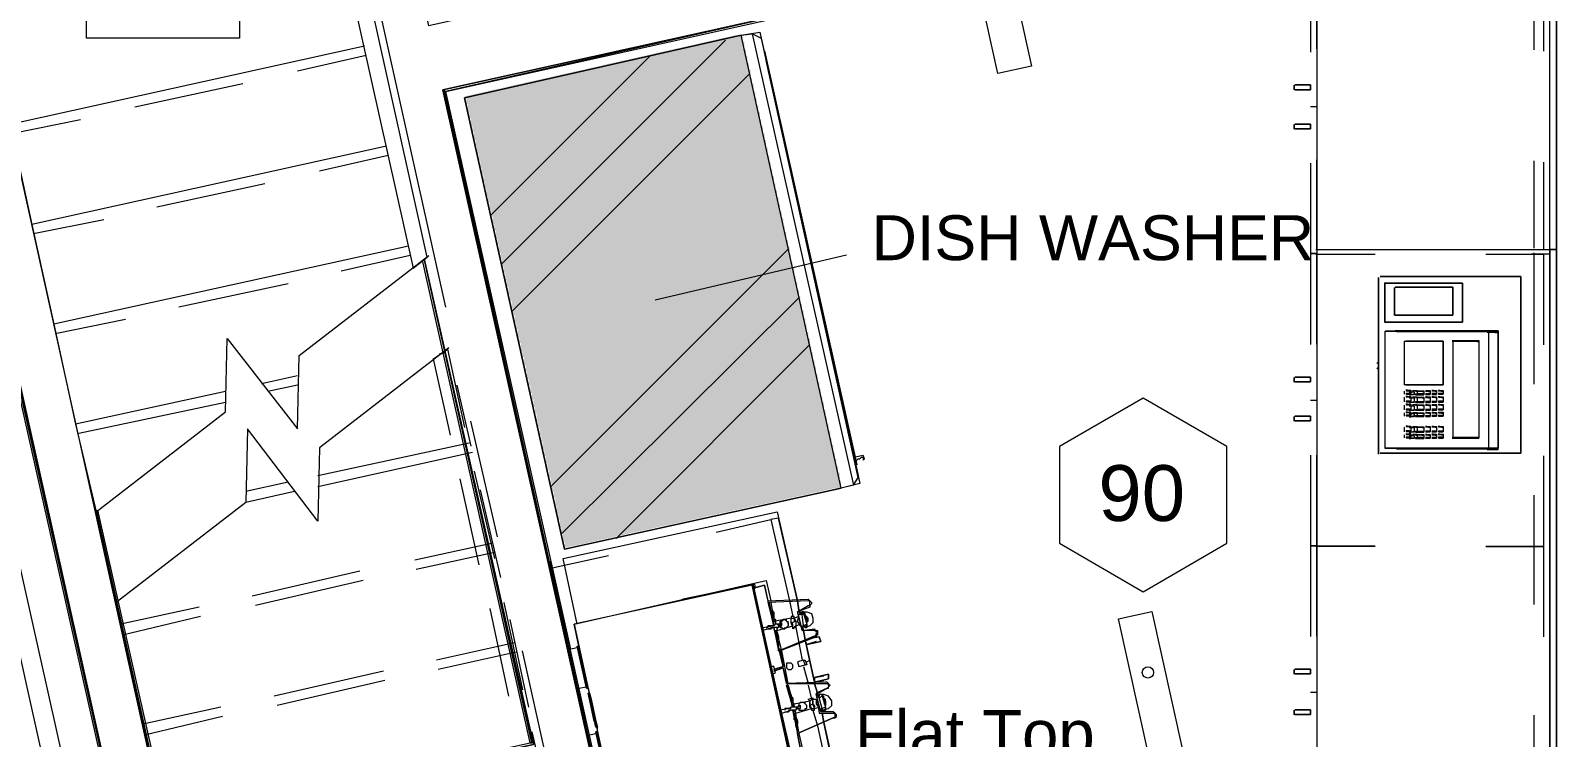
# Model space of a CAD drawing. Header units: inches. Extents: x 0.9 to 36.3, y 0.7 to 23.3.
# Drawn here: x 25.962 to 27.59, y 12.744 to 13.498 of the extents above; entities that cross this region are included whole.
import ezdxf

# ---------------------------------------------------------------- set-up
doc = ezdxf.new("R2010")
doc.units = ezdxf.units.IN
doc.linetypes.add('CENTER', pattern=[50.8, 31.75, -6.35, 6.35, -6.35])
for name, color, linetype, lineweight, true_color in [('Blocks', 7, 'Continuous', 5, 0x9a9c7f), ('Boarder for name', 7, 'Continuous', 5, 0x777777), ('Doors', 7, 'Continuous', 5, 0xf2db9c), ('Lights', 7, 'Continuous', 15, 0xff0a0a), ('Numbering Lights', 1, 'Continuous', 15, 0xff0000), ('PDF_Geometry', 7, 'Continuous', 9, 0x777777)]:
    doc.layers.add(name, color=color, linetype=linetype, lineweight=lineweight, true_color=true_color)
doc.styles.get("Standard").update_dxf_attribs({"font": 'arial.ttf'})

msp = doc.modelspace()

# ---------------------------------------------------------------- hatches: boundary and pattern name
at = {"layer": 'Blocks', "linetype": 'ByBlock', "transparency": 33554457}
msp.add_hatch(color=256, dxfattribs=at).paths.add_polyline_path([(26.8206, 13.0095), (26.8272, 13.0095), (26.8272, 13.0178), (26.8256, 13.0178), (26.8256, 13.0261), (26.8239, 13.0261), (26.8239, 13.0328), (26.8222, 13.0328), (26.8222, 13.0411), (26.8206, 13.0411), (26.8206, 13.0478), (26.8189, 13.0478), (26.8189, 13.0561), (26.8172, 13.0561), (26.8172, 13.0628), (26.8156, 13.0628), (26.8156, 13.0711), (26.8139, 13.0711), (26.8139, 13.0778), (26.8122, 13.0778), (26.8122, 13.0861), (26.8106, 13.0861), (26.8106, 13.0928), (26.8089, 13.0928), (26.8089, 13.1011), (26.8072, 13.1011), (26.8072, 13.1078), (26.8056, 13.1078), (26.8056, 13.1161), (26.8039, 13.1161), (26.8039, 13.1228), (26.8022, 13.1228), (26.8022, 13.1311), (26.8006, 13.1311), (26.8006, 13.1395), (26.7989, 13.1395), (26.7989, 13.1461), (26.7972, 13.1461), (26.7972, 13.1545), (26.7956, 13.1545), (26.7956, 13.1611), (26.7939, 13.1611), (26.7939, 13.1695), (26.7922, 13.1695), (26.7922, 13.1761), (26.7906, 13.1761), (26.7906, 13.1845), (26.7889, 13.1845), (26.7889, 13.1911), (26.7872, 13.1911), (26.7872, 13.1995), (26.7856, 13.1995), (26.7856, 13.2061), (26.7839, 13.2061), (26.7839, 13.2145), (26.7822, 13.2145), (26.7822, 13.2211), (26.7806, 13.2211), (26.7806, 13.2295), (26.7789, 13.2295), (26.7789, 13.2361), (26.7772, 13.2361), (26.7772, 13.2445), (26.7756, 13.2445), (26.7756, 13.2511), (26.7739, 13.2511), (26.7739, 13.2595), (26.7722, 13.2595), (26.7722, 13.2678), (26.7706, 13.2678), (26.7706, 13.2745), (26.7689, 13.2745), (26.7689, 13.2828), (26.7672, 13.2828), (26.7672, 13.2895), (26.7656, 13.2895), (26.7656, 13.2978), (26.7639, 13.2978), (26.7639, 13.3045), (26.7622, 13.3045), (26.7622, 13.3128), (26.7606, 13.3128), (26.7606, 13.3195), (26.7589, 13.3195), (26.7589, 13.3278), (26.7572, 13.3278), (26.7572, 13.3345), (26.7556, 13.3345), (26.7556, 13.3428), (26.7539, 13.3428), (26.7539, 13.3495), (26.7522, 13.3495), (26.7522, 13.3578), (26.7506, 13.3578), (26.7506, 13.3645), (26.7489, 13.3645), (26.7489, 13.3728), (26.7472, 13.3728), (26.7472, 13.3811), (26.7456, 13.3811), (26.7456, 13.3878), (26.7439, 13.3878), (26.7439, 13.3961), (26.7422, 13.3961), (26.7422, 13.4028), (26.7406, 13.4028), (26.7406, 13.4111), (26.7389, 13.4111), (26.7389, 13.4178), (26.7372, 13.4178), (26.7372, 13.4261), (26.7356, 13.4261), (26.7356, 13.4328), (26.7339, 13.4328), (26.7339, 13.4411), (26.7322, 13.4411), (26.7322, 13.4478), (26.7306, 13.4478), (26.7306, 13.4561), (26.7289, 13.4561), (26.7289, 13.4628), (26.7272, 13.4628), (26.7272, 13.4711), (26.7256, 13.4711), (26.7256, 13.4778), (26.7239, 13.4778), (26.7239, 13.4861), (26.7222, 13.4861), (26.7222, 13.4928), (26.7139, 13.4928), (26.7072, 13.4911), (26.6989, 13.4895), (26.6922, 13.4878), (26.6839, 13.4861), (26.6706, 13.4828), (26.6622, 13.4811), (26.6556, 13.4795), (26.6472, 13.4778), (26.6406, 13.4761), (26.6322, 13.4745), (26.6189, 13.4711), (26.6106, 13.4695), (26.6039, 13.4678), (26.5956, 13.4661), (26.5889, 13.4645), (26.5806, 13.4628), (26.5673, 13.4595), (26.5589, 13.4578), (26.5523, 13.4561), (26.5439, 13.4545), (26.5373, 13.4528), (26.5289, 13.4511), (26.5156, 13.4478), (26.5073, 13.4461), (26.5006, 13.4445), (26.4923, 13.4428), (26.4856, 13.4411), (26.4773, 13.4395), (26.4639, 13.4361), (26.4556, 13.4345), (26.4489, 13.4328), (26.4406, 13.4311), (26.4339, 13.4295), (26.4256, 13.4278), (26.4273, 13.4261), (26.4273, 13.4195), (26.4289, 13.4195), (26.4289, 13.4111), (26.4306, 13.4111), (26.4306, 13.4045), (26.4323, 13.4045), (26.4323, 13.3961), (26.4339, 13.3961), (26.4339, 13.3895), (26.4356, 13.3895), (26.4356, 13.3811), (26.4373, 13.3811), (26.4373, 13.3745), (26.4389, 13.3745), (26.4389, 13.3661), (26.4406, 13.3661), (26.4406, 13.3595), (26.4423, 13.3595), (26.4423, 13.3511), (26.4439, 13.3511), (26.4439, 13.3445), (26.4456, 13.3445), (26.4456, 13.3361), (26.4473, 13.3361), (26.4473, 13.3295), (26.4489, 13.3295), (26.4489, 13.3211), (26.4506, 13.3211), (26.4506, 13.3145), (26.4523, 13.3145), (26.4523, 13.3061), (26.4539, 13.3061), (26.4539, 13.2995), (26.4556, 13.2995), (26.4556, 13.2911), (26.4573, 13.2911), (26.4573, 13.2845), (26.4589, 13.2845), (26.4589, 13.2761), (26.4606, 13.2761), (26.4606, 13.2695), (26.4623, 13.2695), (26.4623, 13.2611), (26.4639, 13.2611), (26.4639, 13.2545), (26.4656, 13.2545), (26.4656, 13.2461), (26.4673, 13.2461), (26.4673, 13.2395), (26.4689, 13.2395), (26.4689, 13.2311), (26.4706, 13.2311), (26.4706, 13.2245), (26.4723, 13.2245), (26.4723, 13.2161), (26.4739, 13.2161), (26.4739, 13.2095), (26.4756, 13.2095), (26.4756, 13.2011), (26.4773, 13.2011), (26.4773, 13.1945), (26.4789, 13.1945), (26.4789, 13.1861), (26.4806, 13.1861), (26.4806, 13.1795), (26.4823, 13.1795), (26.4823, 13.1711), (26.4839, 13.1711), (26.4839, 13.1645), (26.4856, 13.1645), (26.4856, 13.1561), (26.4873, 13.1561), (26.4873, 13.1495), (26.4889, 13.1495), (26.4889, 13.1411), (26.4906, 13.1411), (26.4906, 13.1345), (26.4923, 13.1345), (26.4923, 13.1261), (26.4939, 13.1261), (26.4939, 13.1195), (26.4956, 13.1195), (26.4956, 13.1111), (26.4973, 13.1111), (26.4973, 13.1045), (26.4989, 13.1045), (26.4989, 13.0961), (26.5006, 13.0961), (26.5006, 13.0895), (26.5023, 13.0895), (26.5023, 13.0811), (26.5039, 13.0811), (26.5039, 13.0745), (26.5056, 13.0745), (26.5056, 13.0661), (26.5073, 13.0661), (26.5073, 13.0595), (26.5089, 13.0595), (26.5089, 13.0511), (26.5106, 13.0511), (26.5106, 13.0445), (26.5123, 13.0445), (26.5123, 13.0361), (26.5139, 13.0361), (26.5139, 13.0295), (26.5156, 13.0295), (26.5156, 13.0211), (26.5173, 13.0211), (26.5173, 13.0145), (26.5189, 13.0145), (26.5189, 13.0061), (26.5206, 13.0061), (26.5206, 12.9995), (26.5223, 12.9995), (26.5223, 12.9911), (26.5239, 12.9911), (26.5239, 12.9828), (26.5256, 12.9828), (26.5256, 12.9761), (26.5273, 12.9761), (26.5273, 12.9678), (26.5289, 12.9678), (26.5289, 12.9611), (26.5306, 12.9611), (26.5306, 12.9528), (26.5323, 12.9528), (26.5323, 12.9461), (26.5489, 12.9495), (26.5556, 12.9511), (26.5639, 12.9528), (26.5706, 12.9545), (26.5789, 12.9561), (26.5856, 12.9578), (26.5939, 12.9595), (26.6006, 12.9611), (26.6089, 12.9628), (26.6156, 12.9645), (26.6239, 12.9661), (26.6306, 12.9678), (26.6472, 12.9711), (26.6539, 12.9728), (26.6622, 12.9745), (26.6689, 12.9761), (26.6772, 12.9778), (26.6839, 12.9795), (26.6922, 12.9811), (26.6989, 12.9828), (26.7072, 12.9845), (26.7139, 12.9861), (26.7222, 12.9878), (26.7289, 12.9895), (26.7456, 12.9928), (26.7522, 12.9945), (26.7606, 12.9961), (26.7672, 12.9978), (26.7756, 12.9995), (26.7822, 13.0011), (26.7906, 13.0028), (26.7972, 13.0045), (26.8056, 13.0061), (26.8122, 13.0078)])

# ---------------------------------------------------------------- linework, layer by layer
at = {"layer": 'Blocks', "linetype": 'CENTER', "ltscale": 0.01}
msp.add_line((26.8331, 13.2583), (26.629, 13.2101), dxfattribs=at)
at = {"layer": 'Blocks', "linetype": 'ByBlock'}
for points in [[(26.8422, 13.0378), (26.8472, 13.0145), (26.8272, 13.0095), (26.5323, 12.9445), (26.4256, 13.4261), (26.7206, 13.4928), (26.7406, 13.4961), (26.8422, 13.0428)], [(26.8406, 13.0128), (26.8272, 13.0095), (26.7206, 13.4928), (26.7322, 13.4945), (26.8406, 13.0128), (26.8456, 13.0211), (26.7422, 13.4895), (26.7322, 13.4945)], [(26.7456, 13.4761), (26.8439, 13.0345)], [(26.7939, 13.2561), (26.8406, 13.0445), (26.7472, 13.4661), (26.8406, 13.0445), (26.7472, 13.4661)], [(26.7922, 13.2628), (26.8422, 13.0361)], [(27.4903, 13.1868), (27.4903, 13.2285)], [(27.4903, 13.2285), (27.4903, 13.1868)], [(27.4903, 13.1868), (27.407, 13.1868)], [(27.407, 13.1868), (27.4903, 13.1868)], [(27.4074, 13.177), (27.4074, 13.052)], [(27.4078, 13.1773), (27.5179, 13.1773), (27.5179, 13.0523), (27.4078, 13.0523)], [(27.5183, 13.1774), (27.5283, 13.1774), (27.4183, 13.1774), (27.5283, 13.1774), (27.5283, 13.0524), (27.4183, 13.0524), (27.5283, 13.0524), (27.5183, 13.0524)], [(27.5179, 13.1765), (27.4197, 13.1765)], [(27.5249, 13.1758), (27.5283, 13.1758), (27.5166, 13.1758)], [(27.5283, 13.1774), (27.5283, 13.0524)], [(27.5283, 13.0509), (27.5283, 13.1758)], [(27.4279, 13.1665), (27.4696, 13.1665), (27.4296, 13.1665)], [(27.4281, 13.1665), (27.4281, 13.1199)], [(27.4696, 13.1665), (27.4696, 13.1665)], [(27.4792, 13.1671), (27.5075, 13.1671), (27.5075, 13.0638), (27.4792, 13.0638)], [(27.5059, 13.1663), (27.5075, 13.1663), (27.4792, 13.1663)], [(27.4799, 13.1674), (27.4799, 13.0641)], [(27.5075, 13.1663), (27.5075, 13.063)], [(27.3988, 13.1428), (27.4005, 13.1444), (27.4005, 13.1428), (27.4005, 13.1377), (27.4005, 13.1361)], [(27.4005, 13.1444), (27.4005, 13.1428), (27.4005, 13.1377), (27.4005, 13.1361), (27.3988, 13.1377)], [(27.4005, 13.1444), (27.4005, 13.1444)], [(27.4005, 13.1386), (27.4005, 13.1386)], [(27.4296, 13.1198), (27.4696, 13.1198), (27.4279, 13.1198)], [(27.4281, 13.1132), (27.4281, 13.1099)], [(27.4281, 13.1066), (27.4281, 13.1016)], [(27.4316, 13.1141), (27.4299, 13.1141)], [(27.4299, 13.1107), (27.4316, 13.1107)], [(27.4316, 13.1074), (27.4299, 13.1074)], [(27.43, 13.1141), (27.435, 13.1141), (27.435, 13.1108), (27.43, 13.1108)], [(27.4333, 13.1133), (27.435, 13.1133), (27.43, 13.1133)], [(27.43, 13.11), (27.435, 13.11), (27.4333, 13.11)], [(27.43, 13.1075), (27.435, 13.1075), (27.435, 13.1025), (27.43, 13.1025)], [(27.4333, 13.1067), (27.435, 13.1067), (27.43, 13.1067)], [(27.435, 13.1125), (27.4333, 13.1125)], [(27.4333, 13.1092), (27.435, 13.1092)], [(27.435, 13.1059), (27.4333, 13.1059)], [(27.4334, 13.1126), (27.4385, 13.1126), (27.4385, 13.1093), (27.4334, 13.1093)], [(27.4334, 13.1059), (27.4385, 13.1059), (27.4385, 13.1009), (27.4334, 13.1009)], [(27.435, 13.1133), (27.435, 13.11)], [(27.435, 13.1067), (27.435, 13.1017)], [(27.4402, 13.1134), (27.4419, 13.1134), (27.4369, 13.1134)], [(27.4369, 13.1101), (27.4419, 13.1101), (27.4402, 13.1101)], [(27.4402, 13.1068), (27.4419, 13.1068), (27.4369, 13.1068)], [(27.4419, 13.1127), (27.4402, 13.1127)], [(27.4402, 13.1093), (27.4419, 13.1093)], [(27.4419, 13.106), (27.4402, 13.106)], [(27.4419, 13.1134), (27.4419, 13.1101)], [(27.4419, 13.1068), (27.4419, 13.1018)], [(27.4421, 13.1136), (27.4488, 13.1136), (27.4488, 13.1102), (27.4421, 13.1102)], [(27.4471, 13.1128), (27.4488, 13.1128), (27.4421, 13.1128)], [(27.4421, 13.1094), (27.4488, 13.1094), (27.4471, 13.1094)], [(27.4421, 13.1069), (27.4488, 13.1069), (27.4488, 13.1019), (27.4421, 13.1019)], [(27.4471, 13.1061), (27.4488, 13.1061), (27.4421, 13.1061)], [(27.4488, 13.1128), (27.4488, 13.1094)], [(27.4488, 13.1061), (27.4488, 13.1011)], [(27.4523, 13.1136), (27.4506, 13.1136)], [(27.4506, 13.1103), (27.4523, 13.1103)], [(27.4523, 13.107), (27.4506, 13.107)], [(27.4507, 13.1137), (27.4557, 13.1137), (27.4557, 13.1103), (27.4507, 13.1103)], [(27.454, 13.1129), (27.4557, 13.1129), (27.4507, 13.1129)], [(27.4507, 13.1096), (27.4557, 13.1096), (27.454, 13.1096)], [(27.4507, 13.107), (27.4557, 13.107), (27.4557, 13.102), (27.4507, 13.102)], [(27.454, 13.1062), (27.4557, 13.1062), (27.4507, 13.1062)], [(27.4557, 13.1129), (27.4557, 13.1096)], [(27.4557, 13.1062), (27.4557, 13.1012)], [(27.4592, 13.1137), (27.4575, 13.1137)], [(27.4575, 13.1104), (27.4592, 13.1104)], [(27.4592, 13.1071), (27.4575, 13.1071)], [(27.4576, 13.1138), (27.4626, 13.1138), (27.4626, 13.1105), (27.4576, 13.1105)], [(27.461, 13.113), (27.4626, 13.113), (27.4576, 13.113)], [(27.4576, 13.1097), (27.4626, 13.1097), (27.461, 13.1097)], [(27.4576, 13.1071), (27.4626, 13.1071), (27.4626, 13.1021), (27.4576, 13.1021)], [(27.461, 13.1063), (27.4626, 13.1063), (27.4576, 13.1063)], [(27.4626, 13.113), (27.4626, 13.1097)], [(27.4626, 13.1063), (27.4626, 13.1013)], [(27.4661, 13.1139), (27.4644, 13.1139)], [(27.4644, 13.1105), (27.4661, 13.1105)], [(27.4661, 13.1072), (27.4644, 13.1072)], [(27.4645, 13.1139), (27.4696, 13.1139), (27.4696, 13.1106), (27.4645, 13.1106)], [(27.4679, 13.1131), (27.4696, 13.1131), (27.4645, 13.1131)], [(27.4645, 13.1098), (27.4696, 13.1098), (27.4679, 13.1098)], [(27.4645, 13.1072), (27.4696, 13.1072), (27.4696, 13.1023), (27.4645, 13.1023)], [(27.4679, 13.1064), (27.4696, 13.1064), (27.4645, 13.1064)], [(27.4696, 13.1198), (27.4696, 13.1198)], [(27.4696, 13.1131), (27.4696, 13.1098)], [(27.4696, 13.1064), (27.4696, 13.1015)], [(27.4281, 13.0982), (27.4281, 13.0932)], [(27.4281, 13.0899), (27.4281, 13.0866)], [(27.4299, 13.1024), (27.4316, 13.1024)], [(27.4316, 13.0991), (27.4299, 13.0991)], [(27.4299, 13.0941), (27.4316, 13.0941)], [(27.4316, 13.0907), (27.4299, 13.0907)], [(27.43, 13.1017), (27.435, 13.1017), (27.4333, 13.1017)], [(27.43, 13.0991), (27.435, 13.0991), (27.435, 13.0941), (27.43, 13.0941)], [(27.4333, 13.0983), (27.435, 13.0983), (27.43, 13.0983)], [(27.43, 13.0933), (27.435, 13.0933), (27.4333, 13.0933)], [(27.43, 13.0908), (27.435, 13.0908), (27.435, 13.0875), (27.43, 13.0875)], [(27.4333, 13.09), (27.435, 13.09), (27.43, 13.09)], [(27.4333, 13.1009), (27.435, 13.1009)], [(27.435, 13.0975), (27.4333, 13.0975)], [(27.4333, 13.0925), (27.435, 13.0925)], [(27.4334, 13.0976), (27.4385, 13.0976), (27.4385, 13.0926), (27.4334, 13.0926)], [(27.4334, 13.0893), (27.4385, 13.0893), (27.4385, 13.0859), (27.4334, 13.0859)], [(27.435, 13.0983), (27.435, 13.0933)], [(27.435, 13.09), (27.435, 13.0867)], [(27.4369, 13.1018), (27.4419, 13.1018), (27.4402, 13.1018)], [(27.4402, 13.0984), (27.4419, 13.0984), (27.4369, 13.0984)], [(27.4369, 13.0934), (27.4419, 13.0934), (27.4402, 13.0934)], [(27.4402, 13.0901), (27.4419, 13.0901), (27.4369, 13.0901)], [(27.4402, 13.101), (27.4419, 13.101)], [(27.4419, 13.0977), (27.4402, 13.0977)], [(27.4402, 13.0927), (27.4419, 13.0927)], [(27.4419, 13.0893), (27.4402, 13.0893)], [(27.4419, 13.0984), (27.4419, 13.0934)], [(27.4419, 13.0901), (27.4419, 13.0868)], [(27.4421, 13.1011), (27.4488, 13.1011), (27.4471, 13.1011)], [(27.4421, 13.0986), (27.4488, 13.0986), (27.4488, 13.0936), (27.4421, 13.0936)], [(27.4471, 13.0978), (27.4488, 13.0978), (27.4421, 13.0978)], [(27.4421, 13.0928), (27.4488, 13.0928), (27.4471, 13.0928)], [(27.4421, 13.0902), (27.4488, 13.0902), (27.4488, 13.0869), (27.4421, 13.0869)], [(27.4471, 13.0894), (27.4488, 13.0894), (27.4421, 13.0894)], [(27.4488, 13.0978), (27.4488, 13.0928)], [(27.4488, 13.0894), (27.4488, 13.0861)], [(27.4506, 13.102), (27.4523, 13.102)], [(27.4523, 13.0986), (27.4506, 13.0986)], [(27.4506, 13.0936), (27.4523, 13.0936)], [(27.4523, 13.0903), (27.4506, 13.0903)], [(27.4507, 13.1012), (27.4557, 13.1012), (27.454, 13.1012)], [(27.4507, 13.0987), (27.4557, 13.0987), (27.4557, 13.0937), (27.4507, 13.0937)], [(27.454, 13.0979), (27.4557, 13.0979), (27.4507, 13.0979)], [(27.4507, 13.0929), (27.4557, 13.0929), (27.454, 13.0929)], [(27.4507, 13.0904), (27.4557, 13.0904), (27.4557, 13.087), (27.4507, 13.087)], [(27.454, 13.0896), (27.4557, 13.0896), (27.4507, 13.0896)], [(27.4557, 13.0979), (27.4557, 13.0929)], [(27.4557, 13.0896), (27.4557, 13.0862)], [(27.4575, 13.1021), (27.4592, 13.1021)], [(27.4592, 13.0987), (27.4575, 13.0987)], [(27.4575, 13.0937), (27.4592, 13.0937)], [(27.4592, 13.0904), (27.4575, 13.0904)], [(27.4576, 13.1013), (27.4626, 13.1013), (27.461, 13.1013)], [(27.4576, 13.0988), (27.4626, 13.0988), (27.4626, 13.0938), (27.4576, 13.0938)], [(27.461, 13.098), (27.4626, 13.098), (27.4576, 13.098)], [(27.4576, 13.093), (27.4626, 13.093), (27.461, 13.093)], [(27.4576, 13.0905), (27.4626, 13.0905), (27.4626, 13.0871), (27.4576, 13.0871)], [(27.461, 13.0897), (27.4626, 13.0897), (27.4576, 13.0897)], [(27.4626, 13.098), (27.4626, 13.093)], [(27.4626, 13.0897), (27.4626, 13.0863)], [(27.4644, 13.1022), (27.4661, 13.1022)], [(27.4661, 13.0989), (27.4644, 13.0989)], [(27.4644, 13.0939), (27.4661, 13.0939)], [(27.4661, 13.0905), (27.4644, 13.0905)], [(27.4645, 13.1015), (27.4696, 13.1015), (27.4679, 13.1015)], [(27.4645, 13.0989), (27.4696, 13.0989), (27.4696, 13.0939), (27.4645, 13.0939)], [(27.4679, 13.0981), (27.4696, 13.0981), (27.4645, 13.0981)], [(27.4645, 13.0931), (27.4696, 13.0931), (27.4679, 13.0931)], [(27.4645, 13.0906), (27.4696, 13.0906), (27.4696, 13.0873), (27.4645, 13.0873)], [(27.4679, 13.0898), (27.4696, 13.0898), (27.4645, 13.0898)], [(27.4696, 13.0981), (27.4696, 13.0931)], [(27.4696, 13.0898), (27.4696, 13.0865)], [(27.4281, 13.0749), (27.4281, 13.0699)], [(27.4299, 13.0874), (27.4316, 13.0874)], [(27.4316, 13.0757), (27.4299, 13.0757)], [(27.43, 13.0867), (27.435, 13.0867), (27.4333, 13.0867)], [(27.43, 13.0758), (27.435, 13.0758), (27.435, 13.0708), (27.43, 13.0708)], [(27.4333, 13.075), (27.435, 13.075), (27.43, 13.075)], [(27.435, 13.0892), (27.4333, 13.0892)], [(27.4333, 13.0859), (27.435, 13.0859)], [(27.435, 13.0742), (27.4333, 13.0742)], [(27.4334, 13.0743), (27.4385, 13.0743), (27.4385, 13.0693), (27.4334, 13.0693)], [(27.435, 13.075), (27.435, 13.07)], [(27.4369, 13.0868), (27.4419, 13.0868), (27.4402, 13.0868)], [(27.4402, 13.0751), (27.4419, 13.0751), (27.4369, 13.0751)], [(27.4402, 13.086), (27.4419, 13.086)], [(27.4419, 13.0743), (27.4402, 13.0743)], [(27.4419, 13.0751), (27.4419, 13.0701)], [(27.4421, 13.0861), (27.4488, 13.0861), (27.4471, 13.0861)], [(27.4421, 13.0752), (27.4488, 13.0752), (27.4488, 13.0702), (27.4421, 13.0702)], [(27.4471, 13.0744), (27.4488, 13.0744), (27.4421, 13.0744)], [(27.4488, 13.0744), (27.4488, 13.0694)], [(27.4506, 13.087), (27.4523, 13.087)], [(27.4523, 13.0753), (27.4506, 13.0753)], [(27.4507, 13.0862), (27.4557, 13.0862), (27.454, 13.0862)], [(27.4507, 13.0753), (27.4557, 13.0753), (27.4557, 13.0703), (27.4507, 13.0703)], [(27.454, 13.0746), (27.4557, 13.0746), (27.4507, 13.0746)], [(27.4557, 13.0746), (27.4557, 13.0696)], [(27.4575, 13.0871), (27.4592, 13.0871)], [(27.4592, 13.0754), (27.4575, 13.0754)], [(27.4576, 13.0863), (27.4626, 13.0863), (27.461, 13.0863)], [(27.4576, 13.0755), (27.4626, 13.0755), (27.4626, 13.0705), (27.4576, 13.0705)], [(27.461, 13.0747), (27.4626, 13.0747), (27.4576, 13.0747)], [(27.4626, 13.0747), (27.4626, 13.0697)], [(27.4644, 13.0872), (27.4661, 13.0872)], [(27.4661, 13.0755), (27.4644, 13.0755)], [(27.4645, 13.0865), (27.4696, 13.0865), (27.4679, 13.0865)], [(27.4645, 13.0756), (27.4696, 13.0756), (27.4696, 13.0706), (27.4645, 13.0706)], [(27.4679, 13.0748), (27.4696, 13.0748), (27.4645, 13.0748)], [(27.4696, 13.0748), (27.4696, 13.0698)], [(27.4281, 13.0666), (27.4281, 13.0632)], [(27.4299, 13.0707), (27.4316, 13.0707)], [(27.4316, 13.0674), (27.4299, 13.0674)], [(27.4299, 13.0641), (27.4316, 13.0641)], [(27.43, 13.07), (27.435, 13.07), (27.4333, 13.07)], [(27.43, 13.0675), (27.435, 13.0675), (27.435, 13.0641), (27.43, 13.0641)], [(27.4333, 13.0667), (27.435, 13.0667), (27.43, 13.0667)], [(27.43, 13.0633), (27.435, 13.0633), (27.4333, 13.0633)], [(27.4333, 13.0692), (27.435, 13.0692)], [(27.435, 13.0659), (27.4333, 13.0659)], [(27.4333, 13.0625), (27.435, 13.0625)], [(27.4334, 13.0659), (27.4385, 13.0659), (27.4385, 13.0626), (27.4334, 13.0626)], [(27.435, 13.0667), (27.435, 13.0633)], [(27.4369, 13.0701), (27.4419, 13.0701), (27.4402, 13.0701)], [(27.4402, 13.0668), (27.4419, 13.0668), (27.4369, 13.0668)], [(27.4369, 13.0634), (27.4419, 13.0634), (27.4402, 13.0634)], [(27.4402, 13.0693), (27.4419, 13.0693)], [(27.4419, 13.066), (27.4402, 13.066)], [(27.4402, 13.0627), (27.4419, 13.0627)], [(27.4419, 13.0668), (27.4419, 13.0634)], [(27.4421, 13.0694), (27.4488, 13.0694), (27.4471, 13.0694)], [(27.4421, 13.0669), (27.4488, 13.0669), (27.4488, 13.0636), (27.4421, 13.0636)], [(27.4471, 13.0661), (27.4488, 13.0661), (27.4421, 13.0661)], [(27.4421, 13.0628), (27.4488, 13.0628), (27.4471, 13.0628)], [(27.4488, 13.0661), (27.4488, 13.0628)], [(27.4506, 13.0703), (27.4523, 13.0703)], [(27.4523, 13.067), (27.4506, 13.067)], [(27.4506, 13.0636), (27.4523, 13.0636)], [(27.4507, 13.0696), (27.4557, 13.0696), (27.454, 13.0696)], [(27.4507, 13.067), (27.4557, 13.067), (27.4557, 13.0637), (27.4507, 13.0637)], [(27.454, 13.0662), (27.4557, 13.0662), (27.4507, 13.0662)], [(27.4507, 13.0629), (27.4557, 13.0629), (27.454, 13.0629)], [(27.4557, 13.0662), (27.4557, 13.0629)], [(27.4575, 13.0704), (27.4592, 13.0704)], [(27.4592, 13.0671), (27.4575, 13.0671)], [(27.4575, 13.0637), (27.4592, 13.0637)], [(27.4576, 13.0697), (27.4626, 13.0697), (27.461, 13.0697)], [(27.4576, 13.0671), (27.4626, 13.0671), (27.4626, 13.0638), (27.4576, 13.0638)], [(27.461, 13.0663), (27.4626, 13.0663), (27.4576, 13.0663)], [(27.4576, 13.063), (27.4626, 13.063), (27.461, 13.063)], [(27.4626, 13.0663), (27.4626, 13.063)], [(27.4644, 13.0705), (27.4661, 13.0705)], [(27.4661, 13.0672), (27.4644, 13.0672)], [(27.4644, 13.0639), (27.4661, 13.0639)], [(27.4645, 13.0698), (27.4696, 13.0698), (27.4679, 13.0698)], [(27.4645, 13.0672), (27.4696, 13.0672), (27.4696, 13.0639), (27.4645, 13.0639)], [(27.4679, 13.0665), (27.4696, 13.0665), (27.4645, 13.0665)], [(27.4645, 13.0631), (27.4696, 13.0631), (27.4679, 13.0631)], [(27.4696, 13.0665), (27.4696, 13.0631)], [(27.4792, 13.063), (27.5075, 13.063), (27.5059, 13.063)], [(27.4078, 13.0522), (27.4177, 13.0522)], [(27.4178, 13.0522), (27.4212, 13.0522)], [(27.4197, 13.0515), (27.5179, 13.0515)], [(27.5166, 13.0509), (27.5283, 13.0509), (27.5249, 13.0509)]]:
    msp.add_lwpolyline(points, dxfattribs=at)
for points in [[(26.4256, 13.4261), (26.5323, 12.9445), (26.8272, 13.0095), (26.7206, 13.4928)], [(27.4005, 13.0461), (27.4005, 13.2344)], [(27.4005, 13.0544), (27.4005, 13.2261)], [(27.4025, 13.2354), (27.5525, 13.2354)], [(27.4903, 13.2285), (27.407, 13.2285)], [(27.4903, 13.2285), (27.407, 13.2285)], [(27.4074, 13.187), (27.4074, 13.2287)], [(27.4074, 13.187), (27.4074, 13.2287)], [(27.4177, 13.1939), (27.4177, 13.2238)], [(27.4799, 13.2241), (27.4182, 13.2241)], [(27.4799, 13.1941), (27.4799, 13.2241)], [(27.4903, 13.1868), (27.4903, 13.2285)], [(27.5525, 13.047), (27.5525, 13.2354)], [(27.4799, 13.1941), (27.4182, 13.1941)], [(27.4903, 13.1868), (27.407, 13.1868)], [(27.4696, 13.1198), (27.4696, 13.1665)], [(27.4005, 13.1435), (27.4005, 13.1419), (27.4005, 13.1402), (27.4005, 13.1386), (27.4005, 13.1402), (27.4005, 13.1419)], [(26.8506, 13.0395), (26.8522, 13.0411), (26.8506, 13.0445), (26.8422, 13.0428), (26.8422, 13.0378), (26.8439, 13.0395), (26.8456, 13.0411), (26.8472, 13.0411), (26.8489, 13.0428), (26.8506, 13.0428)], [(27.4025, 13.047), (27.5525, 13.047)]]:
    msp.add_lwpolyline(points, close=True, dxfattribs=at)
at = {"layer": 'Boarder for name', "linetype": 'ByBlock'}
msp.add_lwpolyline([(26.022, 13.6031), (26.1853, 13.6031), (26.1853, 13.4897), (26.022, 13.4897)], close=True, dxfattribs=at)
at = {"layer": 'Doors', "linetype": 'ByBlock'}
msp.add_lwpolyline([(25.9973, 12.6245), (25.9156, 12.9911), (25.9356, 12.9945), (26.0173, 12.6295)], close=True, dxfattribs=at)
at = {"layer": 'Lights', "linetype": 'ByBlock'}
for points in [[(26.9946, 13.452), (26.8867, 13.9402), (26.9223, 13.9481), (27.0302, 13.4599)], [(27.2312, 12.3819), (27.1233, 12.8701), (27.1589, 12.878), (27.2668, 12.3898)]]:
    msp.add_lwpolyline(points, close=True, dxfattribs=at)
msp.add_circle((27.1546, 12.813), 0.006, dxfattribs=at)
at = {"layer": 'Numbering Lights', "linetype": 'ByBlock', "ltscale": 0.001}
msp.add_lwpolyline([(27.1495, 13.1057), (27.0601, 13.054), (27.0601, 12.9508), (27.1495, 12.8992), (27.2389, 12.9508), (27.2389, 13.054)], close=True, dxfattribs=at)
at = {"layer": 'PDF_Geometry', "linetype": 'ByBlock'}
for points in [[(25.174, 13.4061), (25.1823, 13.3745), (25.469, 13.4378), (25.8606, 13.5244), (26.0589, 12.6378), (26.0173, 12.6295), (26.0289, 12.5812), (26.0689, 12.5895), (26.1789, 12.0962), (26.2273, 12.1062), (26.1173, 12.6012), (26.5139, 12.6895), (26.7322, 11.7045), (26.7856, 11.7162), (26.5606, 12.7245), (26.4023, 13.4345), (26.7639, 13.5145), (26.7489, 13.5844), (26.3873, 13.5028), (26.2039, 14.3344)], [(26.3823, 13.2545), (26.4989, 12.7361), (26.1056, 12.6495), (25.8989, 13.5844), (25.8506, 13.5728), (25.4823, 13.4911), (25.3373, 14.1411), (25.704, 14.2228), (25.684, 14.3128), (25.264, 14.2194), (25.284, 14.1294), (25.289, 14.1311), (25.434, 13.4811), (25.1706, 13.4228), (25.1723, 13.4178)], [(26.1989, 14.0144), (26.2139, 14.0178), (26.1989, 14.0144), (26.1723, 14.1361), (26.1989, 14.0144), (26.3706, 13.2445), (26.3856, 13.2561), (26.3056, 13.6178)], [(26.4056, 13.2028), (26.2973, 13.6894)], [(25.8923, 13.6111), (25.9156, 13.5045), (25.9406, 13.3978), (25.9639, 13.2911), (25.9873, 13.1845), (26.0106, 13.0778), (26.0323, 12.9845), (26.1706, 13.0911), (26.1723, 13.1695), (26.2473, 13.0728), (26.2489, 13.1511), (26.3873, 13.2578)], [(27.3279, 13.5731), (27.3279, 13.4748)], [(27.3348, 13.4783), (27.3348, 13.5733), (27.3281, 13.5733)], [(27.3348, 13.5733), (27.3348, 13.2649), (27.3348, 13.3599)], [(27.5663, 13.5723), (27.5663, 13.4773)], [(27.5766, 13.5692), (27.5766, 13.4758)], [(27.5835, 11.9227), (27.5835, 13.2643), (27.5835, 13.571)], [(27.5839, 13.5711), (27.5905, 13.5711), (27.5905, 13.2644), (27.5905, 11.9228), (27.5839, 11.9228), (27.5905, 11.9228), (27.5905, 13.2594), (27.5905, 13.5694)], [(26.5139, 12.9378), (26.4023, 13.4345), (26.4039, 13.4328), (26.7639, 13.5145), (26.4023, 13.4345)], [(26.5473, 12.8395), (26.5389, 12.8378), (26.4056, 13.4328), (26.7656, 13.5128), (26.7639, 13.5128), (26.7639, 13.5145), (26.4039, 13.4345)], [(26.3189, 13.4811), (25.9406, 13.3978)], [(26.4656, 13.2495), (26.7039, 13.4878)], [(26.3206, 13.4711), (26.2473, 13.4545)], [(26.4539, 13.3011), (26.6239, 13.4711)], [(26.4756, 13.1978), (26.7289, 13.4511)], [(26.1889, 13.4411), (26.0739, 13.4161)], [(26.4039, 13.4345), (26.5156, 12.9311), (26.4039, 13.4345)], [(27.3348, 13.4166), (27.3281, 13.4166)], [(26.0156, 13.4028), (25.9423, 13.3878)], [(26.3423, 13.3745), (25.9639, 13.2911)], [(25.8973, 13.3611), (25.9223, 13.2528), (25.9423, 13.1611), (26.0589, 12.6378), (26.0173, 12.6295), (26.0173, 12.6312), (26.0556, 12.6412), (26.0556, 12.6395), (26.0573, 12.6395), (26.0173, 12.6312)], [(26.3439, 13.3645), (26.2706, 13.3478)], [(27.3279, 13.3565), (27.3279, 13.2598), (27.3279, 13.1631)], [(27.5663, 13.359), (27.5663, 13.2656)], [(27.5766, 13.3575), (27.5766, 13.2642)], [(26.2123, 13.3345), (26.0973, 13.3095)], [(26.0406, 13.2961), (25.9656, 13.2811)], [(26.3656, 13.2678), (25.9873, 13.1845)], [(26.0323, 12.9845), (26.1056, 12.6495), (26.4989, 12.7361), (26.3823, 13.2545), (26.4973, 12.7378), (26.4956, 12.7378), (26.3806, 13.2528)], [(26.0339, 12.9861), (26.1089, 12.6528), (26.1073, 12.6512), (26.0323, 12.9861), (26.1073, 12.6512), (26.1089, 12.6528), (26.4956, 12.7378), (26.4973, 12.7378), (26.3823, 13.2545)], [(26.3673, 13.2578), (26.2939, 13.2411)], [(26.5173, 13.0111), (26.7706, 13.2645)], [(27.3336, 13.2643), (27.5835, 13.2643), (27.5835, 11.9227), (27.5835, 12.0594)], [(27.3336, 13.2594), (27.397, 13.2594)], [(27.3348, 13.2649), (27.3348, 11.8666)], [(27.3348, 13.1632), (27.3348, 13.2599)], [(27.5151, 13.2592), (27.5766, 13.2592), (27.5766, 13.1625)], [(27.5835, 13.1226), (27.5835, 13.2593), (27.5636, 13.2593)], [(27.5663, 13.2606), (27.5663, 13.1206)], [(26.2373, 13.2278), (26.1206, 13.2028)], [(26.5289, 12.9611), (26.7822, 13.2128)], [(26.0639, 13.1895), (25.9906, 13.1745)], [(27.4177, 13.1772), (27.4078, 13.1772)], [(27.4212, 13.1772), (27.4178, 13.1772)], [(25.9406, 13.1611), (26.0573, 12.6395), (26.0556, 12.6395), (26.0556, 12.6412), (25.9406, 13.1528)], [(26.4089, 13.1595), (26.2706, 13.0528), (26.2689, 12.9745), (26.1939, 13.0728), (26.1923, 12.9945), (26.0539, 12.8878), (26.0673, 12.8245)], [(26.4106, 13.0661), (26.3923, 13.1478), (26.4073, 13.1578), (26.4256, 13.0745)], [(26.4056, 13.1545), (26.3989, 13.1528)], [(26.5873, 12.9561), (26.7939, 13.1628)], [(25.9423, 13.1528), (26.0573, 12.6395)], [(26.2473, 13.1295), (26.2089, 13.1211)], [(26.1706, 13.1128), (26.0106, 13.0778)], [(26.2473, 13.1195), (26.2156, 13.1128)], [(26.4173, 13.1195), (26.4323, 13.0545)], [(26.1706, 13.1011), (26.0139, 13.0678)], [(27.3348, 13.1032), (27.3281, 13.1032)], [(26.4606, 12.9578), (26.4323, 13.0811)], [(26.4306, 13.0578), (26.2689, 13.0228)], [(26.4339, 13.0478), (26.2689, 13.0111)], [(27.3279, 13.0448), (27.3279, 12.9481), (27.3279, 12.8515)], [(27.3348, 12.8516), (27.3348, 12.9483), (27.3281, 12.9483), (27.3348, 12.9483), (27.3348, 13.0449)], [(27.5766, 13.0442), (27.5766, 12.9475), (27.5151, 12.9475), (27.5766, 12.9475), (27.5766, 12.8509)], [(26.4356, 13.0278), (26.4573, 12.9345)], [(26.2373, 13.0161), (26.1923, 13.0061)], [(26.4206, 13.0195), (26.4406, 12.9278)], [(26.2439, 13.0061), (26.1923, 12.9945)], [(26.4423, 13.0078), (26.4639, 12.9145)], [(27.5663, 13.0023), (27.5663, 12.8856)], [(27.5835, 12.886), (27.5835, 13.0043)], [(26.5456, 12.8645), (26.5306, 12.9345), (26.7589, 12.9845), (26.7806, 12.8895), (26.7822, 12.8795), (26.7839, 12.8745), (26.7822, 12.8795), (26.7806, 12.8895), (26.7606, 12.9778), (26.7522, 12.9761)], [(26.6939, 12.9628), (26.7522, 12.9761), (26.7722, 12.8895), (26.7756, 12.8728)], [(26.4556, 12.9511), (26.3723, 12.9328)], [(26.4573, 12.9411), (26.3739, 12.9228)], [(26.7789, 11.7395), (26.5156, 12.9311), (26.7806, 11.7412)], [(26.5156, 12.9311), (26.7789, 11.7429), (26.7789, 11.7412)], [(26.5156, 12.9311), (26.5173, 12.9311), (26.5156, 12.9311)], [(26.5389, 12.8378), (26.5173, 12.9311), (26.7822, 11.7429), (26.5673, 12.7045)], [(26.5189, 12.9245), (26.5789, 12.9378)], [(26.3139, 12.9211), (26.1989, 12.8945)], [(26.3173, 12.9111), (26.2023, 12.8845)], [(26.5589, 12.7911), (26.5573, 12.7961), (26.5473, 12.8411), (26.5423, 12.8645), (26.6439, 12.8878), (26.7472, 12.9111), (26.7522, 12.8895)], [(26.7339, 12.9028), (26.7356, 12.9028), (26.7356, 12.9045), (26.7356, 12.9061), (26.7339, 12.9078), (26.7322, 12.9061), (26.7306, 12.9061), (26.6589, 12.8911), (26.6556, 12.8895)], [(26.7339, 12.9061), (26.7322, 12.9061)], [(26.7522, 12.8195), (26.7339, 12.9061), (26.7339, 12.9078)], [(26.7506, 12.8878), (26.7556, 12.8628), (26.7456, 12.9061), (26.7339, 12.9028), (26.7456, 12.9061), (26.7489, 12.8895), (26.7922, 12.8911), (26.7939, 12.8895), (26.7956, 12.8878), (26.7956, 12.8861), (26.7939, 12.8845), (26.7939, 12.8828), (26.7806, 12.8778), (26.7856, 12.8578), (26.7989, 12.8595), (26.7989, 12.8578), (26.8006, 12.8578), (26.8022, 12.8578), (26.8022, 12.8561), (26.8022, 12.8545), (26.8022, 12.8528), (26.8006, 12.8528), (26.8006, 12.8511), (26.7622, 12.8361), (26.7656, 12.8195), (26.7556, 12.8161), (26.7656, 12.8195), (26.7556, 12.8611), (26.7606, 12.8361), (26.7606, 12.8378), (26.7606, 12.8361), (26.8006, 12.8528), (26.8006, 12.8545), (26.8022, 12.8545), (26.8022, 12.8561), (26.8006, 12.8561), (26.8006, 12.8578), (26.7989, 12.8578), (26.7856, 12.8578), (26.7806, 12.8778), (26.7922, 12.8845), (26.7939, 12.8845), (26.7939, 12.8861), (26.7939, 12.8878), (26.7939, 12.8895), (26.7922, 12.8895), (26.7489, 12.8878), (26.7539, 12.8678), (26.7572, 12.8695), (26.7572, 12.8678), (26.7539, 12.8661)], [(26.7339, 12.9028), (26.7339, 12.9028)], [(26.1423, 12.8828), (26.0589, 12.8645)], [(26.4523, 12.8811), (26.4723, 12.7878)], [(26.4673, 12.8878), (26.4873, 12.7945)], [(26.5556, 12.7961), (26.5456, 12.8411), (26.5473, 12.8411), (26.5423, 12.8645), (26.6439, 12.8878)], [(26.6439, 12.8878), (26.6439, 12.8878)], [(26.7522, 12.8878), (26.7556, 12.8695), (26.7556, 12.8711), (26.7539, 12.8761), (26.7539, 12.8778), (26.7539, 12.8795), (26.7539, 12.8778), (26.7556, 12.8778), (26.7556, 12.8761), (26.7556, 12.8711), (26.7572, 12.8695), (26.7572, 12.8678)], [(26.7539, 12.8795), (26.7539, 12.8795)], [(26.7539, 12.8795), (26.7539, 12.8795)], [(26.7822, 12.8745), (26.7856, 12.8778), (26.7906, 12.8778), (26.7956, 12.8761), (26.7972, 12.8711), (26.7972, 12.8661), (26.7939, 12.8628), (26.7889, 12.8611), (26.7839, 12.8628), (26.7806, 12.8678), (26.7822, 12.8728), (26.7772, 12.8711), (26.7772, 12.8695), (26.7772, 12.8678), (26.7789, 12.8678), (26.7789, 12.8661), (26.7789, 12.8645)], [(26.7889, 12.8628), (26.7889, 12.8611), (26.7872, 12.8628), (26.7856, 12.8745), (26.7856, 12.8761), (26.7839, 12.8761), (26.7839, 12.8778), (26.7856, 12.8778), (26.7856, 12.8761)], [(26.7872, 12.8778), (26.7856, 12.8778)], [(26.7906, 12.8728), (26.7889, 12.8711), (26.7906, 12.8711), (26.7906, 12.8728), (26.7889, 12.8728), (26.7889, 12.8745), (26.7889, 12.8761), (26.7872, 12.8761), (26.7872, 12.8778), (26.7872, 12.8761), (26.7906, 12.8645), (26.7906, 12.8628), (26.7906, 12.8611), (26.7906, 12.8628), (26.7906, 12.8645), (26.7906, 12.8661), (26.7906, 12.8678), (26.7906, 12.8695)], [(26.1439, 12.8728), (26.0606, 12.8528)], [(26.4739, 12.8695), (26.4939, 12.7761)], [(26.7472, 12.8595), (26.7489, 12.8595), (26.7506, 12.8595), (26.7522, 12.8595), (26.7506, 12.8595), (26.7522, 12.8595), (26.7539, 12.8611), (26.7439, 12.8578), (26.7439, 12.8611), (26.7539, 12.8628)], [(26.7506, 12.8628), (26.7489, 12.8628), (26.7489, 12.8611), (26.7472, 12.8611)], [(26.7639, 12.8628), (26.7639, 12.8661), (26.7606, 12.8645), (26.7589, 12.8645), (26.7572, 12.8645), (26.7556, 12.8628), (26.7539, 12.8628), (26.7522, 12.8628), (26.7539, 12.8628), (26.7522, 12.8628), (26.7506, 12.8628), (26.7522, 12.8628)], [(26.7606, 12.8611), (26.7622, 12.8628), (26.7639, 12.8628), (26.7622, 12.8628), (26.7606, 12.8628), (26.7606, 12.8611), (26.7589, 12.8611), (26.7572, 12.8611), (26.7556, 12.8611), (26.7539, 12.8611)], [(26.7556, 12.8711), (26.7556, 12.8711)], [(26.7772, 12.8711), (26.7772, 12.8728), (26.7739, 12.8728), (26.7739, 12.8711), (26.7572, 12.8678), (26.7572, 12.8645), (26.7572, 12.8661)], [(26.7572, 12.8578), (26.7589, 12.8578), (26.7756, 12.8628), (26.7756, 12.8645), (26.7739, 12.8661), (26.7739, 12.8678), (26.7739, 12.8695)], [(26.7606, 12.8628), (26.7606, 12.8645), (26.7589, 12.8645), (26.7622, 12.8645), (26.7639, 12.8645)], [(26.7606, 12.8628), (26.7606, 12.8628)], [(26.7622, 12.8645), (26.7622, 12.8661), (26.7622, 12.8678), (26.7639, 12.8678), (26.7656, 12.8695), (26.7672, 12.8695), (26.7689, 12.8678), (26.7706, 12.8661), (26.7706, 12.8645), (26.7706, 12.8628), (26.7689, 12.8611), (26.7672, 12.8595), (26.7672, 12.8611)], [(26.7689, 12.8678), (26.7689, 12.8695), (26.7672, 12.8695), (26.7656, 12.8695), (26.7639, 12.8678), (26.7622, 12.8678), (26.7622, 12.8661)], [(26.7622, 12.8628), (26.7622, 12.8611), (26.7639, 12.8611), (26.7656, 12.8595), (26.7672, 12.8595)], [(26.7706, 12.8645), (26.7706, 12.8661), (26.7706, 12.8678)], [(26.7739, 12.8661), (26.7789, 12.8678)], [(26.7756, 12.8611), (26.7789, 12.8628), (26.7839, 12.8645)], [(26.7856, 12.8745), (26.7872, 12.8761)], [(26.7989, 12.8078), (26.8089, 12.8095), (26.7989, 12.8078), (26.8139, 12.8111), (26.8139, 12.8061), (26.7989, 12.8028), (26.8089, 12.8045), (26.7989, 12.8028), (26.8139, 12.8061), (26.8139, 12.8111), (26.7989, 12.8078), (26.7989, 12.8028), (26.7889, 12.8478), (26.7872, 12.8578), (26.7856, 12.8628), (26.7872, 12.8578), (26.7889, 12.8478), (26.7989, 12.8028)], [(26.7906, 12.8645), (26.7872, 12.8628)], [(26.7906, 12.8678), (26.7922, 12.8678), (26.7922, 12.8695), (26.7922, 12.8711), (26.7906, 12.8711), (26.7906, 12.8728), (26.7889, 12.8728)], [(26.7889, 12.8711), (26.7906, 12.8711)], [(26.7906, 12.8678), (26.7906, 12.8678)], [(26.7439, 12.8578), (26.7439, 12.8611)], [(26.7522, 12.8595), (26.7539, 12.8611), (26.7522, 12.8595)], [(26.7522, 12.8611), (26.7539, 12.8611), (26.7556, 12.8611)], [(26.7606, 12.8395), (26.7606, 12.8411), (26.7606, 12.8428), (26.7606, 12.8445), (26.7589, 12.8478), (26.7589, 12.8495), (26.7589, 12.8511), (26.7589, 12.8528), (26.7572, 12.8545), (26.7572, 12.8561), (26.7589, 12.8561), (26.7589, 12.8578), (26.7589, 12.8611), (26.7589, 12.8595)], [(26.7606, 12.8461), (26.7606, 12.8378), (26.7606, 12.8395), (26.7606, 12.8411), (26.7606, 12.8428), (26.7606, 12.8445), (26.7589, 12.8478), (26.7589, 12.8495), (26.7589, 12.8511), (26.7589, 12.8528), (26.7572, 12.8545), (26.7572, 12.8561), (26.7589, 12.8495)], [(26.7706, 12.8011), (26.7639, 12.8361), (26.7589, 12.8561)], [(26.7589, 12.8478), (26.7589, 12.8461)], [(26.7606, 12.8478), (26.7606, 12.8478)], [(26.7606, 12.8478), (26.7606, 12.8478)], [(26.7639, 12.8611), (26.7639, 12.8611)], [(26.7789, 12.8611), (26.7822, 12.8445), (26.7856, 12.8261)], [(26.7889, 12.8611), (26.7906, 12.8611)], [(26.7906, 12.8428), (26.8006, 12.8461), (26.7906, 12.8428), (26.8056, 12.8461), (26.8039, 12.8511), (26.7939, 12.8495), (26.8039, 12.8511), (26.8056, 12.8461), (26.7906, 12.8428), (26.7889, 12.8478), (26.7906, 12.8478), (26.7889, 12.8478), (26.7906, 12.8478), (26.7889, 12.8478)], [(26.4789, 12.8445), (26.3956, 12.8261)], [(26.4806, 12.8345), (26.3973, 12.8161)], [(26.5956, 12.3495), (26.4873, 12.8361)], [(26.5456, 12.8411), (26.5556, 12.7961), (26.5573, 12.7961), (26.5673, 12.7495)], [(26.7589, 12.8445), (26.7589, 12.8428)], [(26.7606, 12.8378), (26.7606, 12.8378)], [(26.3389, 12.8145), (26.2223, 12.7878)], [(26.7689, 12.8011), (26.7656, 12.8178), (26.7556, 12.8145), (26.7656, 12.8178), (26.7756, 12.7761), (26.7689, 12.7995), (26.7739, 12.7811), (26.7756, 12.7811), (26.7772, 12.7795), (26.7739, 12.7778)], [(26.7872, 12.8261), (26.7889, 12.8261), (26.7906, 12.8211), (26.7889, 12.8211)], [(26.7872, 12.8195), (26.7922, 12.8011)], [(26.7906, 12.8245), (26.7939, 12.8261)], [(26.3406, 12.8045), (26.2256, 12.7778)], [(26.5673, 12.7478), (26.5589, 12.7461), (26.5473, 12.7961), (26.5556, 12.7978)], [(26.7539, 12.8111), (26.7739, 12.7245), (26.7722, 12.7245)], [(26.7706, 12.7995), (26.7756, 12.7811), (26.7739, 12.7861), (26.7739, 12.7878), (26.7739, 12.7895), (26.7739, 12.7878), (26.7756, 12.7861), (26.7756, 12.7811), (26.7772, 12.7795)], [(26.7922, 12.7995), (26.7956, 12.7845)], [(26.5589, 12.7461), (26.5473, 12.7961)], [(26.5656, 12.7545), (26.5573, 12.7911)], [(26.5656, 12.7611), (26.5639, 12.7611), (26.5589, 12.7845), (26.5606, 12.7845)], [(26.7739, 12.7895), (26.7739, 12.7895)], [(26.7739, 12.7895), (26.7739, 12.7895)], [(26.7756, 12.7695), (26.7789, 12.7695), (26.7956, 12.7745), (26.7939, 12.7761), (26.7939, 12.7778), (26.7939, 12.7795), (26.7939, 12.7811)], [(26.7756, 12.7811), (26.7756, 12.7811)], [(26.7772, 12.7778), (26.7772, 12.7761), (26.7772, 12.7795), (26.7939, 12.7828), (26.7939, 12.7778), (26.7956, 12.7745), (26.7956, 12.7728), (26.7989, 12.7728), (26.7989, 12.7745), (26.7972, 12.7795), (26.7972, 12.7845), (26.8006, 12.7845), (26.8006, 12.7795), (26.8039, 12.7745), (26.8072, 12.7728), (26.8139, 12.7745), (26.8172, 12.7778), (26.8172, 12.7828), (26.8139, 12.7878), (26.8089, 12.7895), (26.8039, 12.7895), (26.8022, 12.7861)], [(26.7906, 12.7761), (26.7906, 12.7778), (26.7889, 12.7795), (26.7872, 12.7811), (26.7856, 12.7811), (26.7839, 12.7811), (26.7822, 12.7795), (26.7822, 12.7778), (26.7806, 12.7761), (26.7789, 12.7761)], [(26.7822, 12.7745), (26.7822, 12.7728), (26.7839, 12.7728), (26.7856, 12.7728), (26.7872, 12.7728), (26.7889, 12.7728), (26.7889, 12.7745), (26.7906, 12.7745), (26.7906, 12.7761), (26.7906, 12.7778), (26.7889, 12.7795), (26.7889, 12.7811), (26.7872, 12.7811), (26.7856, 12.7811), (26.7839, 12.7811), (26.7822, 12.7795), (26.7822, 12.7778), (26.7806, 12.7761)], [(26.7972, 12.7828), (26.7972, 12.7811), (26.7972, 12.7795), (26.7989, 12.7778), (26.7989, 12.7761)], [(26.8072, 12.7895), (26.8039, 12.7895)], [(26.8106, 12.7761), (26.8072, 12.7745), (26.8039, 12.7861), (26.8039, 12.7878), (26.8039, 12.7895), (26.8039, 12.7878)], [(26.8039, 12.7861), (26.8072, 12.7878)], [(26.8089, 12.7828), (26.8106, 12.7845), (26.8089, 12.7845), (26.8089, 12.7861), (26.8089, 12.7878), (26.8072, 12.7878), (26.8072, 12.7895), (26.8072, 12.7878), (26.8106, 12.7761), (26.8106, 12.7745), (26.8106, 12.7728), (26.8106, 12.7745), (26.8106, 12.7761), (26.8106, 12.7778), (26.8106, 12.7795), (26.8089, 12.7795)], [(26.8089, 12.7845), (26.8089, 12.7845)], [(26.8106, 12.7795), (26.8106, 12.7811), (26.8106, 12.7828), (26.8106, 12.7845), (26.8089, 12.7845)], [(26.8089, 12.7828), (26.8089, 12.7828)], [(26.8106, 12.7811), (26.8089, 12.7811)], [(27.3348, 12.7916), (27.3281, 12.7916)], [(26.0773, 12.7778), (26.0989, 12.6845)], [(26.1656, 12.7761), (26.0823, 12.7578)], [(26.1673, 12.7661), (26.0839, 12.7461)], [(26.7972, 12.7728), (26.8022, 12.7561), (26.8206, 12.6712), (26.7606, 12.6578)], [(26.7839, 12.7745), (26.7839, 12.7778), (26.7806, 12.7761), (26.7789, 12.7761), (26.7772, 12.7761), (26.7739, 12.7761), (26.7722, 12.7745), (26.7622, 12.7728)], [(26.7639, 12.7695), (26.7739, 12.7728), (26.7722, 12.7728), (26.7739, 12.7728), (26.7722, 12.7728), (26.7706, 12.7711), (26.7722, 12.7728)], [(26.7739, 12.7745), (26.7722, 12.7745), (26.7706, 12.7745), (26.7722, 12.7745), (26.7706, 12.7745), (26.7689, 12.7745), (26.7672, 12.7745), (26.7672, 12.7728)], [(26.7672, 12.7711), (26.7689, 12.7711), (26.7706, 12.7711)], [(26.7789, 12.7745), (26.7822, 12.7745), (26.7839, 12.7745), (26.7806, 12.7745), (26.7789, 12.7728), (26.7772, 12.7728), (26.7756, 12.7728), (26.7739, 12.7728)], [(26.7806, 12.7495), (26.7806, 12.7511), (26.7806, 12.7528), (26.7806, 12.7545), (26.7789, 12.7578), (26.7789, 12.7595), (26.7789, 12.7611), (26.7772, 12.7628), (26.7772, 12.7661), (26.7772, 12.7678), (26.7789, 12.7678), (26.7789, 12.7695), (26.7772, 12.7728), (26.7789, 12.7711)], [(26.7789, 12.7595), (26.7789, 12.7578), (26.7806, 12.7511), (26.7806, 12.7528), (26.7806, 12.7545), (26.7789, 12.7578), (26.7789, 12.7595), (26.7789, 12.7611), (26.7772, 12.7628), (26.7772, 12.7661), (26.7772, 12.7678), (26.7789, 12.7611)], [(26.7806, 12.7761), (26.7789, 12.7761), (26.7806, 12.7761)], [(26.7806, 12.7745), (26.7789, 12.7745), (26.7806, 12.7745)], [(26.7822, 12.7495), (26.7789, 12.7678)], [(26.7789, 12.7661), (26.7789, 12.7661)], [(26.7822, 12.7728), (26.7839, 12.7728)], [(26.7872, 12.7728), (26.7872, 12.7728)], [(26.7939, 12.7778), (26.7972, 12.7795)], [(26.7956, 12.7745), (26.7989, 12.7745), (26.8039, 12.7761)], [(26.8072, 12.7745), (26.8072, 12.7728), (26.8072, 12.7745)], [(26.8072, 12.7728), (26.8106, 12.7728)], [(26.8206, 12.6712), (26.8272, 12.6728), (26.8089, 12.7595), (26.8072, 12.7695), (26.8089, 12.7595), (27.0222, 11.7979)], [(27.5663, 12.7673), (27.5663, 12.6489)], [(27.5835, 12.6493), (27.5835, 12.7677)], [(26.4973, 12.7495), (26.5189, 12.6562)], [(26.6839, 12.7045), (26.5823, 12.6812), (26.5773, 12.7045), (26.5673, 12.7495), (26.5656, 12.7495), (26.5756, 12.7045), (26.5656, 12.7495)], [(26.5673, 12.7511), (26.5673, 12.7545)], [(26.7822, 12.7478), (26.7872, 12.7261), (26.6856, 12.7028), (26.6839, 12.7045), (26.5823, 12.6812), (26.5773, 12.7045), (26.5756, 12.7045)], [(26.7789, 12.7561), (26.7789, 12.7545)], [(26.7806, 12.7578), (26.7806, 12.7578)], [(26.7806, 12.7578), (26.7806, 12.7578)]]:
    msp.add_lwpolyline(points, dxfattribs=at)
for points in [[(27.3106, 13.4345), (27.3106, 13.4395)], [(27.3279, 13.4348), (27.3179, 13.4348), (27.3279, 13.4348), (27.3279, 13.4398), (27.3179, 13.4398), (27.3279, 13.4398), (27.3113, 13.4398), (27.3279, 13.4398)], [(27.3279, 13.4348), (27.3113, 13.4348)], [(27.3279, 13.4398), (27.3279, 13.4348)], [(27.3106, 13.3928), (27.3106, 13.3978)], [(27.3279, 13.3981), (27.3279, 13.3931), (27.3113, 13.3931), (27.3279, 13.3931), (27.3179, 13.3931), (27.3279, 13.3931), (27.3279, 13.3981), (27.3179, 13.3981)], [(27.3113, 13.3981), (27.3279, 13.3981)], [(27.3279, 13.3931), (27.3279, 13.3981)], [(27.3281, 13.2599), (27.3348, 13.2599)], [(27.5905, 13.2644), (27.5839, 13.2644)], [(27.3106, 13.1228), (27.3106, 13.1278)], [(27.3279, 13.1231), (27.3179, 13.1231), (27.3279, 13.1231), (27.3279, 13.1281), (27.3179, 13.1281), (27.3279, 13.1281), (27.3113, 13.1281), (27.3279, 13.1281)], [(27.3279, 13.1231), (27.3113, 13.1231)], [(27.3279, 13.1281), (27.3279, 13.1231)], [(27.3106, 13.0812), (27.3106, 13.0862)], [(27.3279, 13.0865), (27.3279, 13.0815), (27.3113, 13.0815), (27.3279, 13.0815), (27.3179, 13.0815), (27.3279, 13.0815), (27.3279, 13.0865), (27.3179, 13.0865)], [(27.3113, 13.0865), (27.3279, 13.0865)], [(27.3279, 13.0815), (27.3279, 13.0865)], [(27.3336, 12.9477), (27.397, 12.9477)], [(26.7322, 12.9061), (26.7722, 12.7245), (26.7739, 12.7245), (26.7339, 12.9061), (26.7322, 12.9061), (26.5423, 12.8645), (26.5823, 12.6812), (26.7739, 12.7245), (26.7722, 12.7245), (26.7322, 12.9061), (26.7339, 12.9061)], [(26.7789, 12.8611), (26.7756, 12.8595), (26.7756, 12.8611), (26.7739, 12.8661), (26.7739, 12.8711), (26.7772, 12.8711), (26.7789, 12.8678), (26.7789, 12.8628)], [(26.7906, 12.8695), (26.7906, 12.8678), (26.7906, 12.8661), (26.7889, 12.8728), (26.7889, 12.8745), (26.7889, 12.8728), (26.7906, 12.8728), (26.7906, 12.8711)], [(26.7622, 12.8378), (26.7606, 12.8378), (26.7606, 12.8395), (26.7606, 12.8428), (26.7606, 12.8445), (26.7589, 12.8478), (26.7589, 12.8495), (26.7589, 12.8528), (26.7572, 12.8545), (26.7572, 12.8561), (26.7572, 12.8578), (26.7572, 12.8561), (26.7572, 12.8545), (26.7589, 12.8528), (26.7589, 12.8495), (26.7589, 12.8478), (26.7606, 12.8445), (26.7606, 12.8428), (26.7606, 12.8395), (26.7606, 12.8378)], [(26.7589, 12.8561), (26.7606, 12.8511), (26.7606, 12.8495), (26.7606, 12.8478), (26.7606, 12.8495), (26.7606, 12.8511)], [(26.7989, 12.8511), (26.7939, 12.8495)], [(26.7522, 12.8195), (26.7539, 12.8111), (26.7572, 12.8128), (26.7556, 12.8195)], [(26.7689, 12.8195), (26.7689, 12.8178), (26.7706, 12.8161), (26.7722, 12.8161), (26.7739, 12.8161), (26.7756, 12.8178), (26.7756, 12.8195), (26.7756, 12.8211), (26.7739, 12.8228), (26.7722, 12.8228), (26.7706, 12.8228), (26.7689, 12.8228), (26.7689, 12.8211)], [(26.7872, 12.8261), (26.7806, 12.8245), (26.7822, 12.8195), (26.7889, 12.8211)], [(27.3106, 12.8112), (27.3106, 12.8162)], [(27.3279, 12.8115), (27.3179, 12.8115), (27.3279, 12.8115), (27.3279, 12.8165), (27.3179, 12.8165), (27.3279, 12.8165), (27.3113, 12.8165), (27.3279, 12.8165)], [(27.3279, 12.8165), (27.3279, 12.8115)], [(26.7806, 12.7478), (26.8189, 12.7645), (26.8206, 12.7645), (26.8222, 12.7661), (26.8222, 12.7678), (26.8206, 12.7695), (26.8189, 12.7711), (26.8056, 12.7711), (26.8006, 12.7895), (26.8122, 12.7961), (26.8139, 12.7961), (26.8139, 12.7978), (26.8156, 12.7995), (26.8139, 12.7995), (26.8139, 12.8011), (26.8122, 12.8028), (26.8106, 12.8028), (26.7689, 12.8011), (26.8106, 12.8011), (26.8122, 12.8011), (26.8139, 12.8011), (26.8139, 12.7995), (26.8139, 12.7978), (26.8122, 12.7961), (26.8006, 12.7911), (26.8039, 12.7695), (26.8189, 12.7695), (26.8206, 12.7695), (26.8206, 12.7678), (26.8206, 12.7661), (26.8206, 12.7645), (26.8189, 12.7645)], [(26.7989, 12.8011), (26.8022, 12.7911), (26.8022, 12.7878), (26.8022, 12.7911)], [(27.3279, 12.8115), (27.3113, 12.8115)], [(26.5573, 12.7911), (26.5589, 12.7911), (26.5606, 12.7845), (26.5656, 12.7611), (26.5673, 12.7545), (26.5656, 12.7545)], [(26.7972, 12.7861), (26.7972, 12.7845), (26.7939, 12.7828), (26.7922, 12.7845)], [(26.8106, 12.7811), (26.8106, 12.7795), (26.8106, 12.7778), (26.8089, 12.7845), (26.8089, 12.7861), (26.8089, 12.7845), (26.8089, 12.7828), (26.8106, 12.7828)], [(26.7756, 12.7728), (26.7839, 12.7311), (26.7722, 12.7278), (26.7839, 12.7311), (26.7806, 12.7478), (26.7806, 12.7495)], [(26.7806, 12.7495), (26.7806, 12.7511), (26.7806, 12.7528), (26.7806, 12.7545), (26.7789, 12.7561), (26.7789, 12.7595), (26.7789, 12.7611), (26.7772, 12.7645), (26.7772, 12.7661), (26.7772, 12.7678), (26.7772, 12.7695), (26.7772, 12.7678), (26.7772, 12.7661), (26.7772, 12.7645), (26.7789, 12.7611), (26.7789, 12.7595), (26.7789, 12.7561), (26.7806, 12.7545), (26.7806, 12.7528), (26.7806, 12.7511)], [(26.7806, 12.7611), (26.7789, 12.7661), (26.7789, 12.7678), (26.7789, 12.7661), (26.7806, 12.7611), (26.7806, 12.7595), (26.7806, 12.7578), (26.7806, 12.7595)], [(26.8056, 12.7745), (26.8072, 12.7711)], [(27.3106, 12.7679), (27.3106, 12.7729)], [(27.3279, 12.7731), (27.3279, 12.7681), (27.3113, 12.7681), (27.3279, 12.7681), (27.3179, 12.7681), (27.3279, 12.7681), (27.3279, 12.7731), (27.3179, 12.7731)], [(27.3113, 12.7731), (27.3279, 12.7731)], [(27.3279, 12.7681), (27.3279, 12.7731)]]:
    msp.add_lwpolyline(points, close=True, dxfattribs=at)

# ---------------------------------------------------------------- texts
at = {"layer": 'Blocks', "linetype": 'ByBlock'}
msp.add_text('DISH WASHER', height=0.047907, dxfattribs=at).set_placement((26.8598, 13.2529))
at = {"layer": 'Blocks', "linetype": 'ByBlock', "insert": (26.7622, 12.7728), "char_height": 0.049946, "width": 0.415394, "attachment_point": 1}
msp.add_mtext('\\pxqc;Flat Top \\PGrill with \\PExhaust Fan', dxfattribs=at)
at = {"layer": 'Numbering Lights', "linetype": 'ByBlock', "ltscale": 0.001}
msp.add_text('90', height=0.05956, dxfattribs=at).set_placement((27.1017, 12.9746))

doc.saveas('drawing.dxf')
